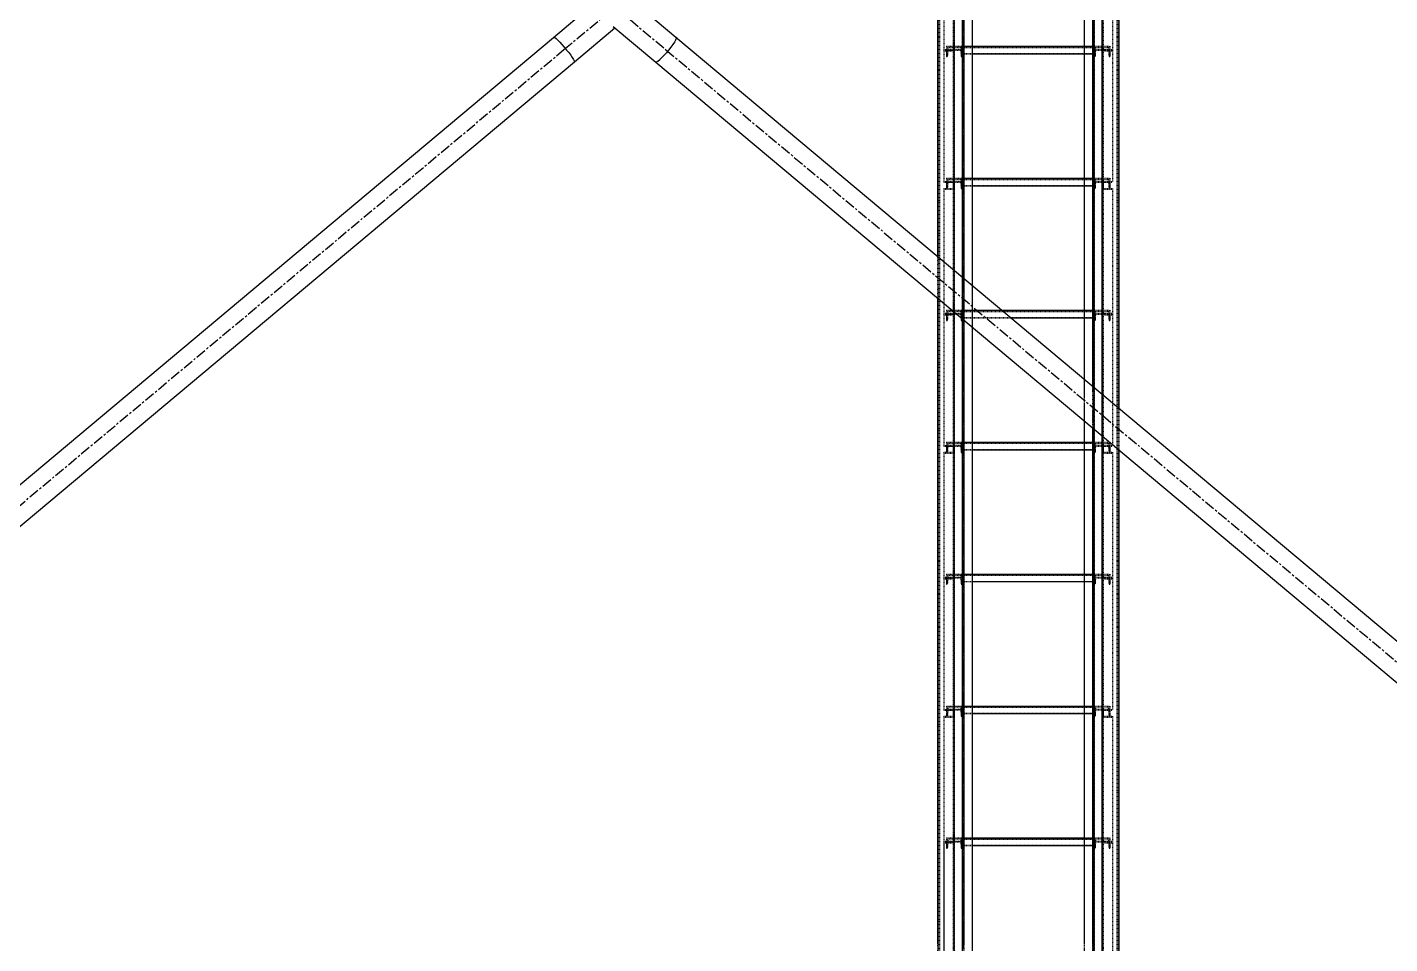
# Model space of a CAD drawing. Header units: millimetres. Extents: x 5143 to 30813, y 232 to 21408.
# Drawn here: x 23856 to 24889, y 9291 to 9985 of the extents above; entities that cross this region are included whole.
import ezdxf

# ---------------------------------------------------------------- set-up
doc = ezdxf.new("R2010")
doc.units = ezdxf.units.MM
doc.header["$LTSCALE"] = 0.25
for name, pattern in [('CENTER', [50.8, 31.75, -6.35, 6.35, -6.35]), ('XKITLINE00', [0]), ('XKITLINE02', [4, 2, -2]), ('XKITLINE03', [6, 3, -1, 1, -1])]:
    doc.linetypes.add(name, pattern=pattern)

msp = doc.modelspace()

# ---------------------------------------------------------------- linework, layer by layer
at = {"color": 1, "linetype": 'XKITLINE03'}
for p, q in [((24559, 9172.7), (24559, 10826.2)), ((24671, 9172.7), (24671, 10826.2)), ((24565, 10820.3), (24565, 9180.3)), ((24665, 9180.3), (24665, 10820.3)), ((24559, 9967.6), (24559, 10062.2)), ((24671, 10062.2), (24671, 9967.6)), ((24559, 9868), (24559, 9967.6)), ((24565, 9968.3), (24565, 9970.5)), ((24665, 9970.3), (24565, 9970.3)), ((24665, 9970.5), (24665, 9968.3)), ((24671, 9967.6), (24671, 9868)), ((24559, 9767.6), (24559, 9862.2)), ((24565, 9868.3), (24565, 9870.6)), ((24665, 9870.3), (24565, 9870.3)), ((24665, 9870.6), (24665, 9868.3)), ((24671, 9862.2), (24671, 9767.6)), ((24565, 9768.3), (24565, 9770.6)), ((24665, 9770.3), (24565, 9770.3)), ((24665, 9770.6), (24665, 9768.3)), ((24559, 9668.1), (24559, 9767.6)), ((24671, 9767.6), (24671, 9668.1)), ((24565, 9668.3), (24565, 9670.6)), ((24665, 9670.4), (24565, 9670.4)), ((24665, 9670.6), (24665, 9668.3)), ((24559, 9567.6), (24559, 9662.3)), ((24671, 9662.3), (24671, 9567.6)), ((24559, 9468.1), (24559, 9567.6)), ((24565, 9568.4), (24565, 9570.6)), ((24665, 9570.4), (24565, 9570.4)), ((24665, 9570.6), (24665, 9568.4)), ((24671, 9567.6), (24671, 9468.1)), ((24565, 9468.4), (24565, 9470.6)), ((24665, 9470.4), (24565, 9470.4)), ((24665, 9470.6), (24665, 9468.4)), ((24559, 9367.7), (24559, 9462.3)), ((24671, 9462.3), (24671, 9367.7)), ((24559, 9268.2), (24559, 9367.7)), ((24565, 9368.4), (24565, 9370.7)), ((24665, 9370.4), (24565, 9370.4)), ((24665, 9370.7), (24665, 9368.4)), ((24671, 9367.7), (24671, 9268.2))]:
    msp.add_line(p, q, dxfattribs=at)
at = {"color": 3, "linetype": 'XKITLINE02'}
for p, q in [((24547.1, 10820.3), (24547.1, 9176.5)), ((24547.7, 10820.3), (24547.7, 9176.3)), ((24564.9, 10820.3), (24564.9, 9176.3)), ((24565.4, 10820.3), (24565.4, 9176.5)), ((24566.3, 10820.3), (24566.3, 9240.3)), ((24572.5, 10819.9), (24572.5, 9180.3)), ((24664.1, 10820.2), (24664.1, 9179.9)), ((24664.5, 10820.3), (24664.5, 9176.5)), ((24665, 10820.3), (24665, 9179.9)), ((24665.1, 10820.3), (24665.1, 9176.3)), ((24682.3, 10820.3), (24682.3, 9176.3)), ((24682.8, 10820.3), (24682.8, 9176.5)), ((24683.7, 10820.3), (24683.7, 9201.8)), ((24657.5, 10782.5), (24657.5, 9180.3)), ((24565, 10749.1), (24565, 9179.9)), ((24565.8, 10749.1), (24565.8, 9179.9)), ((24558.2, 10068.1), (24558.2, 9968.1)), ((24559, 10068.1), (24559, 9968.3)), ((24671, 10068.1), (24671, 9967.6)), ((24671.8, 10068.1), (24671.8, 9968.1)), ((24551, 10062.8), (24551, 9967.6)), ((24679, 10062.8), (24679, 9967.6)), ((24551, 9968.1), (24558.2, 9968.1)), ((24551, 9968.1), (24551, 9967.6)), ((24551, 9967.6), (24551, 9867.5)), ((24551, 9967.6), (24559, 9967.6)), ((24551, 9967.6), (24559, 9967.6)), ((24551, 9967), (24558.2, 9967)), ((24553, 9970.5), (24553, 9968.3)), ((24553, 9970.5), (24553, 9965)), ((24553, 9970.5), (24565, 9970.5)), ((24553, 9968.3), (24553, 9962.8)), ((24553, 9968.3), (24565, 9968.3)), ((24553, 9965), (24553, 9962.8)), ((24553, 9965), (24553.7, 9965)), ((24554.1, 9969.8), (24553.7, 9965)), ((24554.1, 9967.6), (24553.7, 9962.8)), ((24553.7, 9965), (24553.7, 9962.8)), ((24554.1, 9969.8), (24554.1, 9967.6)), ((24554.1, 9969.8), (24563.9, 9969.8)), ((24554.1, 9967.6), (24563.9, 9967.6)), ((24558.2, 9973.5), (24559, 9973.5)), ((24558.2, 9973.5), (24558.2, 9968.1)), ((24558.2, 9967), (24558.2, 9862.3)), ((24559, 9973.5), (24559, 9967.6)), ((24559, 9967.6), (24559, 9862.3)), ((24563.9, 9969.8), (24563.9, 9967.6)), ((24563.9, 9969.8), (24564.3, 9965)), ((24563.9, 9967.6), (24564.3, 9962.8)), ((24564.3, 9965), (24564.3, 9962.8)), ((24564.3, 9965), (24565, 9965)), ((24565, 9970.5), (24572.5, 9970.5)), ((24565, 9970.5), (24565, 9964.8)), ((24565, 9970.5), (24565, 9968.3)), ((24565, 9970.5), (24565, 9965)), ((24565, 9970.3), (24572.5, 9970.3)), ((24565, 9969.8), (24665, 9969.8)), ((24565, 9969.6), (24665, 9969.6)), ((24565, 9968.3), (24565, 9962.8)), ((24565, 9965), (24665, 9965)), ((24565, 9965), (24665, 9965)), ((24565, 9965), (24565, 9962.8)), ((24657.5, 9970.5), (24665, 9970.5)), ((24657.5, 9970.3), (24665, 9970.3)), ((24665, 9970.5), (24665, 9964.8)), ((24665, 9970.5), (24665, 9965)), ((24665, 9970.5), (24677, 9970.5)), ((24665, 9970.5), (24665, 9968.3)), ((24665, 9968.3), (24665, 9962.8)), ((24665, 9968.3), (24677, 9968.3)), ((24665, 9965), (24665.7, 9965)), ((24665, 9965), (24665, 9962.8)), ((24666, 9969.8), (24665.7, 9965)), ((24666, 9967.6), (24665.7, 9962.8)), ((24665.7, 9965), (24665.7, 9962.8)), ((24666, 9969.8), (24675.9, 9969.8)), ((24666, 9969.8), (24666, 9967.6)), ((24666, 9967.6), (24675.9, 9967.6)), ((24671, 9973.5), (24671.8, 9973.5)), ((24671, 9967.6), (24679, 9967.6)), ((24671, 9967.6), (24671, 9961.9)), ((24671, 9967.6), (24679, 9967.6)), ((24671, 9967.6), (24671, 9862.3)), ((24671.8, 9968.1), (24679, 9968.1)), ((24671.8, 9967), (24671.8, 9961.9)), ((24671.8, 9967), (24679, 9967)), ((24671.8, 9967), (24671.8, 9862.3)), ((24675.9, 9969.8), (24676.3, 9965)), ((24675.9, 9969.8), (24675.9, 9967.6)), ((24675.9, 9967.6), (24676.3, 9962.8)), ((24676.3, 9965), (24677, 9965)), ((24676.3, 9965), (24676.3, 9962.8)), ((24677, 9970.5), (24677, 9965)), ((24677, 9970.5), (24677, 9968.3)), ((24677, 9968.3), (24677, 9962.8)), ((24677, 9965), (24677, 9962.8)), ((24679, 9967.6), (24679, 9967)), ((24679, 9967.6), (24679, 9867.5)), ((24553, 9962.8), (24553.7, 9962.8)), ((24558.2, 9961.9), (24559, 9961.9)), ((24564.3, 9962.8), (24565, 9962.8)), ((24565, 9964.8), (24665, 9964.8)), ((24565, 9964.8), (24572.5, 9964.8)), ((24657.5, 9964.8), (24665, 9964.8)), ((24665, 9962.8), (24665.7, 9962.8)), ((24671, 9961.9), (24671.8, 9961.9)), ((24676.3, 9962.8), (24677, 9962.8)), ((24551, 9868), (24551, 9867.5)), ((24551, 9868), (24559, 9868)), ((24551, 9867.5), (24558.2, 9867.5)), ((24551, 9862.8), (24551, 9767.6)), ((24551, 9862.8), (24558.2, 9862.8)), ((24551, 9862.2), (24559, 9862.2)), ((24553, 9870.6), (24553, 9868.3)), ((24553, 9870.6), (24553, 9865.1)), ((24553, 9870.6), (24565, 9870.6)), ((24553, 9868.3), (24553, 9862.8)), ((24553, 9868.3), (24565, 9868.3)), ((24553, 9865.1), (24553, 9862.8)), ((24553, 9865.1), (24553.7, 9865.1)), ((24553, 9862.8), (24553.7, 9862.8)), ((24554.1, 9869.9), (24553.7, 9865.1)), ((24554.1, 9867.6), (24553.7, 9862.8)), ((24553.7, 9865.1), (24553.7, 9862.8)), ((24554.1, 9869.9), (24554.1, 9867.6)), ((24554.1, 9869.9), (24563.9, 9869.9)), ((24554.1, 9867.6), (24563.9, 9867.6)), ((24558.2, 9868.2), (24558.2, 9770.5)), ((24558.2, 9868.2), (24559, 9868.2)), ((24558.2, 9867.5), (24558.2, 9862.3)), ((24558.2, 9862.3), (24559, 9862.3)), ((24559, 9868.2), (24559, 9767.6)), ((24559, 9868), (24559, 9862.3)), ((24559, 9862.2), (24559, 9769.8)), ((24563.9, 9869.9), (24563.9, 9867.6)), ((24563.9, 9869.9), (24564.3, 9865.1)), ((24563.9, 9867.6), (24564.3, 9862.8)), ((24564.3, 9865.1), (24564.3, 9862.8)), ((24564.3, 9865.1), (24565, 9865.1)), ((24564.3, 9862.8), (24565, 9862.8)), ((24565, 9870.6), (24572.5, 9870.6)), ((24565, 9870.6), (24565, 9864.8)), ((24565, 9870.6), (24565, 9868.3)), ((24565, 9870.6), (24565, 9865.1)), ((24565, 9870.3), (24572.5, 9870.3)), ((24565, 9869.8), (24665, 9869.8)), ((24565, 9869.6), (24665, 9869.6)), ((24565, 9868.3), (24565, 9862.8)), ((24565, 9865.1), (24665, 9865.1)), ((24565, 9865.1), (24665, 9865.1)), ((24565, 9865.1), (24565, 9862.8)), ((24565, 9864.8), (24665, 9864.8)), ((24565, 9864.8), (24572.5, 9864.8)), ((24657.5, 9870.6), (24665, 9870.6)), ((24657.5, 9870.3), (24665, 9870.3)), ((24657.5, 9864.8), (24665, 9864.8)), ((24665, 9870.6), (24665, 9864.8)), ((24665, 9870.6), (24665, 9865.1)), ((24665, 9870.6), (24677, 9870.6)), ((24665, 9870.6), (24665, 9868.3)), ((24665, 9868.3), (24665, 9862.8)), ((24665, 9868.3), (24677, 9868.3)), ((24665, 9865.1), (24665.7, 9865.1)), ((24665, 9865.1), (24665, 9862.8)), ((24665, 9862.8), (24665.7, 9862.8)), ((24666, 9869.9), (24665.7, 9865.1)), ((24666, 9867.6), (24665.7, 9862.8)), ((24665.7, 9865.1), (24665.7, 9862.8)), ((24666, 9869.9), (24675.9, 9869.9)), ((24666, 9869.9), (24666, 9867.6)), ((24666, 9867.6), (24675.9, 9867.6)), ((24671, 9868.2), (24671, 9862.2)), ((24671, 9868.2), (24671.8, 9868.2)), ((24671, 9868.2), (24671, 9767.6)), ((24671, 9868), (24679, 9868)), ((24671, 9862.3), (24671.8, 9862.3)), ((24671, 9862.2), (24679, 9862.2)), ((24671.8, 9868.2), (24671.8, 9862.8)), ((24671.8, 9868.2), (24671.8, 9768.2)), ((24671.8, 9867.5), (24679, 9867.5)), ((24671.8, 9862.8), (24679, 9862.8)), ((24675.9, 9869.9), (24676.3, 9865.1)), ((24675.9, 9869.9), (24675.9, 9867.6)), ((24675.9, 9867.6), (24676.3, 9862.8)), ((24676.3, 9865.1), (24677, 9865.1)), ((24676.3, 9865.1), (24676.3, 9862.8)), ((24676.3, 9862.8), (24677, 9862.8)), ((24677, 9870.6), (24677, 9865.1)), ((24677, 9870.6), (24677, 9868.3)), ((24677, 9868.3), (24677, 9862.8)), ((24677, 9865.1), (24677, 9862.8)), ((24679, 9862.8), (24679, 9862.2)), ((24679, 9862.8), (24679, 9767.6)), ((24546.3, 9811.4), (24546.3, 9779.7)), ((24566.3, 9794.6), (24566.3, 9763)), ((24572.5, 9789.4), (24572.5, 9757.8)), ((24553, 9770.6), (24553, 9768.3)), ((24553, 9770.6), (24553, 9765.1)), ((24553, 9770.6), (24565, 9770.6)), ((24554.1, 9769.9), (24553.7, 9765.1)), ((24554.1, 9769.9), (24554.1, 9767.6)), ((24554.1, 9769.9), (24563.9, 9769.9)), ((24558.2, 9776.9), (24558.2, 9768.2)), ((24558.2, 9773.5), (24559, 9773.5)), ((24563.9, 9769.9), (24563.9, 9767.6)), ((24563.9, 9769.9), (24564.3, 9765.1)), ((24565, 9770.6), (24595, 9770.6)), ((24565, 9770.6), (24565, 9764.8)), ((24565, 9770.6), (24565, 9768.3)), ((24565, 9770.6), (24565, 9765.1)), ((24565, 9770.3), (24595.3, 9770.3)), ((24565, 9769.9), (24665, 9769.9)), ((24565, 9769.7), (24665, 9769.7)), ((24657.5, 9770.6), (24665, 9770.6)), ((24657.5, 9770.3), (24665, 9770.3)), ((24665, 9770.6), (24665, 9764.8)), ((24665, 9770.6), (24665, 9765.1)), ((24665, 9770.6), (24677, 9770.6)), ((24665, 9770.6), (24665, 9768.3)), ((24666, 9769.9), (24665.7, 9765.1)), ((24666, 9769.9), (24675.9, 9769.9)), ((24666, 9769.9), (24666, 9767.6)), ((24671, 9773.5), (24671.8, 9773.5)), ((24675.9, 9769.9), (24676.3, 9765.1)), ((24675.9, 9769.9), (24675.9, 9767.6)), ((24677, 9770.6), (24677, 9765.1)), ((24677, 9770.6), (24677, 9768.3)), ((24551, 9768.2), (24558.2, 9768.2)), ((24551, 9767.6), (24551, 9667.5)), ((24551, 9767.6), (24559, 9767.6)), ((24551, 9767.6), (24559, 9767.6)), ((24551, 9767), (24558.2, 9767)), ((24553, 9768.3), (24553, 9762.8)), ((24553, 9768.3), (24565, 9768.3)), ((24553, 9765.1), (24553, 9762.8)), ((24553, 9765.1), (24553.7, 9765.1)), ((24553, 9762.8), (24553.7, 9762.8)), ((24554.1, 9767.6), (24553.7, 9762.8)), ((24553.7, 9765.1), (24553.7, 9762.8)), ((24554.1, 9767.6), (24563.9, 9767.6)), ((24558.2, 9767), (24558.2, 9662.4)), ((24558.2, 9761.9), (24559, 9761.9)), ((24559, 9767.6), (24559, 9662.4)), ((24563.9, 9767.6), (24564.3, 9762.8)), ((24564.3, 9765.1), (24564.3, 9762.8)), ((24564.3, 9765.1), (24565, 9765.1)), ((24564.3, 9762.8), (24565, 9762.8)), ((24565, 9768.3), (24565, 9762.8)), ((24565, 9765.1), (24665, 9765.1)), ((24565, 9765.1), (24665, 9765.1)), ((24565, 9765.1), (24565, 9762.8)), ((24565, 9764.9), (24665, 9764.9)), ((24565, 9764.8), (24601.9, 9764.8)), ((24657.5, 9764.8), (24665, 9764.8)), ((24665, 9768.3), (24665, 9762.8)), ((24665, 9768.3), (24677, 9768.3)), ((24665, 9765.1), (24665.7, 9765.1)), ((24665, 9765.1), (24665, 9762.8)), ((24665, 9762.8), (24665.7, 9762.8)), ((24666, 9767.6), (24665.7, 9762.8)), ((24665.7, 9765.1), (24665.7, 9762.8)), ((24666, 9767.6), (24675.9, 9767.6)), ((24671, 9767.6), (24679, 9767.6)), ((24671, 9767.6), (24671, 9761.9)), ((24671, 9767.6), (24679, 9767.6)), ((24671, 9767.6), (24671, 9662.4)), ((24671, 9761.9), (24671.8, 9761.9)), ((24671.8, 9768.2), (24679, 9768.2)), ((24671.8, 9767), (24671.8, 9761.9)), ((24671.8, 9767), (24679, 9767)), ((24671.8, 9767), (24671.8, 9662.4)), ((24675.9, 9767.6), (24676.3, 9762.8)), ((24676.3, 9765.1), (24677, 9765.1)), ((24676.3, 9765.1), (24676.3, 9762.8)), ((24676.3, 9762.8), (24677, 9762.8)), ((24677, 9768.3), (24677, 9762.8)), ((24677, 9765.1), (24677, 9762.8)), ((24679, 9767.6), (24679, 9767)), ((24679, 9767.6), (24679, 9667.5)), ((24657.5, 9718.3), (24657.5, 9686.6)), ((24663.7, 9713.1), (24663.7, 9681.4)), ((24683.7, 9696.3), (24683.7, 9664.7)), ((24551, 9668.1), (24551, 9667.5)), ((24551, 9668.1), (24559, 9668.1)), ((24551, 9667.5), (24558.2, 9667.5)), ((24553, 9670.6), (24553, 9668.3)), ((24553, 9670.6), (24553, 9665.1)), ((24553, 9670.6), (24565, 9670.6)), ((24553, 9668.3), (24553, 9662.8)), ((24553, 9668.3), (24565, 9668.3)), ((24554.1, 9669.9), (24553.7, 9665.1)), ((24554.1, 9667.6), (24553.7, 9662.8)), ((24554.1, 9669.9), (24554.1, 9667.6)), ((24554.1, 9669.9), (24563.9, 9669.9)), ((24554.1, 9667.6), (24563.9, 9667.6)), ((24558.2, 9668.2), (24558.2, 9568.2)), ((24558.2, 9668.2), (24559, 9668.2)), ((24558.2, 9667.5), (24558.2, 9662.4)), ((24559, 9668.2), (24559, 9568.4)), ((24559, 9668.1), (24559, 9662.4)), ((24563.9, 9669.9), (24563.9, 9667.6)), ((24563.9, 9669.9), (24564.3, 9665.1)), ((24563.9, 9667.6), (24564.3, 9662.8)), ((24565, 9670.6), (24565, 9668.3)), ((24565, 9670.6), (24565, 9665.1)), ((24565, 9670.6), (24572.5, 9670.6)), ((24565, 9670.6), (24565, 9664.9)), ((24565, 9670.4), (24572.5, 9670.4)), ((24565, 9669.9), (24665, 9669.9)), ((24565, 9669.7), (24665, 9669.7)), ((24565, 9668.3), (24565, 9662.8)), ((24657.5, 9670.6), (24665, 9670.6)), ((24657.5, 9670.4), (24665, 9670.4)), ((24665, 9670.6), (24665, 9664.9)), ((24665, 9670.6), (24665, 9665.1)), ((24665, 9670.6), (24677, 9670.6)), ((24665, 9670.6), (24665, 9668.3)), ((24665, 9668.3), (24665, 9662.8)), ((24665, 9668.3), (24677, 9668.3)), ((24666, 9669.9), (24665.7, 9665.1)), ((24666, 9667.6), (24665.7, 9662.8)), ((24666, 9669.9), (24675.9, 9669.9)), ((24666, 9669.9), (24666, 9667.6)), ((24666, 9667.6), (24675.9, 9667.6)), ((24671, 9668.2), (24671, 9662.3)), ((24671, 9668.2), (24671.8, 9668.2)), ((24671, 9668.2), (24671, 9567.6)), ((24671, 9668.1), (24679, 9668.1)), ((24671.8, 9668.2), (24671.8, 9662.9)), ((24671.8, 9668.2), (24671.8, 9568.2)), ((24671.8, 9667.5), (24679, 9667.5)), ((24675.9, 9669.9), (24676.3, 9665.1)), ((24675.9, 9669.9), (24675.9, 9667.6)), ((24675.9, 9667.6), (24676.3, 9662.8)), ((24677, 9670.6), (24677, 9665.1)), ((24677, 9670.6), (24677, 9668.3)), ((24677, 9668.3), (24677, 9662.8)), ((24551, 9662.9), (24551, 9567.6)), ((24551, 9662.9), (24558.2, 9662.9)), ((24551, 9662.3), (24559, 9662.3)), ((24553, 9665.1), (24553, 9662.8)), ((24553, 9665.1), (24553.7, 9665.1)), ((24553, 9662.8), (24553.7, 9662.8)), ((24553.7, 9665.1), (24553.7, 9662.8)), ((24558.2, 9662.4), (24559, 9662.4)), ((24564.3, 9665.1), (24564.3, 9662.8)), ((24564.3, 9665.1), (24565, 9665.1)), ((24564.3, 9662.8), (24565, 9662.8)), ((24565, 9665.1), (24565, 9662.8)), ((24565, 9665.1), (24665, 9665.1)), ((24565, 9665.1), (24665, 9665.1)), ((24565, 9664.9), (24665, 9664.9)), ((24565, 9664.9), (24572.5, 9664.9)), ((24657.5, 9664.9), (24665, 9664.9)), ((24665, 9665.1), (24665.7, 9665.1)), ((24665, 9665.1), (24665, 9662.8)), ((24665, 9662.8), (24665.7, 9662.8)), ((24665.7, 9665.1), (24665.7, 9662.8)), ((24671, 9662.4), (24671.8, 9662.4)), ((24671, 9662.3), (24679, 9662.3)), ((24671.8, 9662.9), (24679, 9662.9)), ((24676.3, 9665.1), (24677, 9665.1)), ((24676.3, 9665.1), (24676.3, 9662.8)), ((24676.3, 9662.8), (24677, 9662.8)), ((24677, 9665.1), (24677, 9662.8)), ((24679, 9662.9), (24679, 9662.3)), ((24679, 9662.9), (24679, 9567.6)), ((24558.2, 9573.6), (24559, 9573.6)), ((24558.2, 9573.6), (24558.2, 9568.2)), ((24559, 9573.6), (24559, 9567.6)), ((24671, 9573.6), (24671.8, 9573.6)), ((24551, 9568.2), (24558.2, 9568.2)), ((24551, 9568.2), (24551, 9567.6)), ((24551, 9567.6), (24551, 9467.6)), ((24551, 9567.6), (24559, 9567.6)), ((24551, 9567.6), (24559, 9567.6)), ((24551, 9567.1), (24558.2, 9567.1)), ((24553, 9570.6), (24553, 9568.4)), ((24553, 9570.6), (24553, 9565.1)), ((24553, 9570.6), (24565, 9570.6)), ((24553, 9568.4), (24553, 9562.9)), ((24553, 9568.4), (24565, 9568.4)), ((24553, 9565.1), (24553, 9562.9)), ((24553, 9565.1), (24553.7, 9565.1)), ((24553, 9562.9), (24553.7, 9562.9)), ((24554.1, 9569.9), (24553.7, 9565.1)), ((24554.1, 9567.7), (24553.7, 9562.9)), ((24553.7, 9565.1), (24553.7, 9562.9)), ((24554.1, 9569.9), (24554.1, 9567.7)), ((24554.1, 9569.9), (24563.9, 9569.9)), ((24554.1, 9567.7), (24563.9, 9567.7)), ((24558.2, 9567.1), (24558.2, 9462.4)), ((24559, 9567.6), (24559, 9462.4)), ((24563.9, 9569.9), (24563.9, 9567.7)), ((24563.9, 9569.9), (24564.3, 9565.1)), ((24563.9, 9567.7), (24564.3, 9562.9)), ((24564.3, 9565.1), (24564.3, 9562.9)), ((24564.3, 9565.1), (24565, 9565.1)), ((24564.3, 9562.9), (24565, 9562.9)), ((24565, 9570.6), (24565, 9568.4)), ((24565, 9570.6), (24565, 9565.1)), ((24565, 9570.6), (24572.5, 9570.6)), ((24565, 9570.6), (24565, 9564.9)), ((24565, 9570.4), (24572.5, 9570.4)), ((24565, 9569.9), (24665, 9569.9)), ((24565, 9569.7), (24665, 9569.7)), ((24565, 9568.4), (24565, 9562.9)), ((24565, 9565.1), (24565, 9562.9)), ((24565, 9565.1), (24665, 9565.1)), ((24565, 9565.1), (24665, 9565.1)), ((24565, 9564.9), (24665, 9564.9)), ((24565, 9564.9), (24572.5, 9564.9)), ((24657.5, 9570.6), (24665, 9570.6)), ((24657.5, 9570.4), (24665, 9570.4)), ((24657.5, 9564.9), (24665, 9564.9)), ((24665, 9570.6), (24665, 9564.9)), ((24665, 9570.6), (24665, 9565.1)), ((24665, 9570.6), (24677, 9570.6)), ((24665, 9570.6), (24665, 9568.4)), ((24665, 9568.4), (24665, 9562.9)), ((24665, 9568.4), (24677, 9568.4)), ((24665, 9565.1), (24665.7, 9565.1)), ((24665, 9565.1), (24665, 9562.9)), ((24665, 9562.9), (24665.7, 9562.9)), ((24666, 9569.9), (24665.7, 9565.1)), ((24666, 9567.7), (24665.7, 9562.9)), ((24665.7, 9565.1), (24665.7, 9562.9)), ((24666, 9569.9), (24675.9, 9569.9)), ((24666, 9569.9), (24666, 9567.7)), ((24666, 9567.7), (24675.9, 9567.7)), ((24671, 9567.6), (24671, 9561.9)), ((24671, 9567.6), (24679, 9567.6)), ((24671, 9567.6), (24671, 9462.4)), ((24671, 9567.6), (24679, 9567.6)), ((24671.8, 9568.2), (24679, 9568.2)), ((24671.8, 9567.1), (24671.8, 9561.9)), ((24671.8, 9567.1), (24679, 9567.1)), ((24671.8, 9567.1), (24671.8, 9462.4)), ((24675.9, 9569.9), (24676.3, 9565.1)), ((24675.9, 9569.9), (24675.9, 9567.7)), ((24675.9, 9567.7), (24676.3, 9562.9)), ((24676.3, 9565.1), (24677, 9565.1)), ((24676.3, 9565.1), (24676.3, 9562.9)), ((24676.3, 9562.9), (24677, 9562.9)), ((24677, 9570.6), (24677, 9565.1)), ((24677, 9570.6), (24677, 9568.4)), ((24677, 9568.4), (24677, 9562.9)), ((24677, 9565.1), (24677, 9562.9)), ((24679, 9567.6), (24679, 9567.1)), ((24679, 9567.6), (24679, 9467.6)), ((24558.2, 9561.9), (24559, 9561.9)), ((24671, 9561.9), (24671.8, 9561.9)), ((24553, 9470.6), (24553, 9468.4)), ((24553, 9470.6), (24553, 9465.2)), ((24553, 9470.6), (24565, 9470.6)), ((24554.1, 9470), (24553.7, 9465.2)), ((24554.1, 9470), (24554.1, 9467.7)), ((24554.1, 9470), (24563.9, 9470)), ((24563.9, 9470), (24563.9, 9467.7)), ((24563.9, 9470), (24564.3, 9465.2)), ((24565, 9470.6), (24565, 9468.4)), ((24565, 9470.6), (24565, 9465.2)), ((24565, 9470.6), (24572.5, 9470.6)), ((24565, 9470.6), (24565, 9464.9)), ((24565, 9470.4), (24572.5, 9470.4)), ((24565, 9469.9), (24665, 9469.9)), ((24565, 9469.7), (24665, 9469.7)), ((24657.5, 9470.6), (24665, 9470.6)), ((24657.5, 9470.4), (24665, 9470.4)), ((24665, 9470.6), (24665, 9465.2)), ((24665, 9470.6), (24677, 9470.6)), ((24665, 9470.6), (24665, 9468.4)), ((24665, 9470.6), (24665, 9464.9)), ((24666, 9470), (24665.7, 9465.2)), ((24666, 9470), (24675.9, 9470)), ((24666, 9470), (24666, 9467.7)), ((24675.9, 9470), (24676.3, 9465.2)), ((24675.9, 9470), (24675.9, 9467.7)), ((24677, 9470.6), (24677, 9465.2)), ((24677, 9470.6), (24677, 9468.4)), ((24551, 9468.1), (24551, 9467.6)), ((24551, 9468.1), (24559, 9468.1)), ((24551, 9467.6), (24558.2, 9467.6)), ((24551, 9462.9), (24551, 9367.7)), ((24551, 9462.9), (24558.2, 9462.9)), ((24551, 9462.3), (24559, 9462.3)), ((24553, 9468.4), (24553, 9462.9)), ((24553, 9468.4), (24565, 9468.4)), ((24553, 9465.2), (24553, 9462.9)), ((24553, 9465.2), (24553.7, 9465.2)), ((24553, 9462.9), (24553.7, 9462.9)), ((24554.1, 9467.7), (24553.7, 9462.9)), ((24553.7, 9465.2), (24553.7, 9462.9)), ((24554.1, 9467.7), (24563.9, 9467.7)), ((24558.2, 9468.2), (24558.2, 9368.3)), ((24558.2, 9468.2), (24559, 9468.2)), ((24558.2, 9467.6), (24558.2, 9462.4)), ((24558.2, 9462.4), (24559, 9462.4)), ((24559, 9468.2), (24559, 9368.4)), ((24559, 9468.1), (24559, 9462.4)), ((24563.9, 9467.7), (24564.3, 9462.9)), ((24564.3, 9465.2), (24564.3, 9462.9)), ((24564.3, 9465.2), (24565, 9465.2)), ((24564.3, 9462.9), (24565, 9462.9)), ((24565, 9468.4), (24565, 9462.9)), ((24565, 9465.2), (24565, 9462.9)), ((24565, 9465.2), (24665, 9465.2)), ((24565, 9465.1), (24665, 9465.1)), ((24565, 9464.9), (24665, 9464.9)), ((24565, 9464.9), (24572.5, 9464.9)), ((24657.5, 9464.9), (24665, 9464.9)), ((24665, 9468.4), (24665, 9462.9)), ((24665, 9468.4), (24677, 9468.4)), ((24665, 9465.2), (24665.7, 9465.2)), ((24665, 9465.2), (24665, 9462.9)), ((24665, 9462.9), (24665.7, 9462.9)), ((24666, 9467.7), (24665.7, 9462.9)), ((24665.7, 9465.2), (24665.7, 9462.9)), ((24666, 9467.7), (24675.9, 9467.7)), ((24671, 9468.2), (24671, 9462.3)), ((24671, 9468.2), (24671.8, 9468.2)), ((24671, 9468.2), (24671, 9367.7)), ((24671, 9468.1), (24679, 9468.1)), ((24671, 9462.4), (24671.8, 9462.4)), ((24671, 9462.3), (24679, 9462.3)), ((24671.8, 9468.2), (24671.8, 9462.9)), ((24671.8, 9468.2), (24671.8, 9368.3)), ((24671.8, 9467.6), (24679, 9467.6)), ((24671.8, 9462.9), (24679, 9462.9)), ((24675.9, 9467.7), (24676.3, 9462.9)), ((24676.3, 9465.2), (24677, 9465.2)), ((24676.3, 9465.2), (24676.3, 9462.9)), ((24676.3, 9462.9), (24677, 9462.9)), ((24677, 9468.4), (24677, 9462.9)), ((24677, 9465.2), (24677, 9462.9)), ((24679, 9462.9), (24679, 9462.3)), ((24679, 9462.9), (24679, 9367.7)), ((24551, 9368.3), (24558.2, 9368.3)), ((24551, 9368.3), (24551, 9367.7)), ((24551, 9367.7), (24559, 9367.7)), ((24551, 9367.7), (24551, 9267.6)), ((24551, 9367.7), (24559, 9367.7)), ((24551, 9367.1), (24551, 9267.6)), ((24551, 9367.1), (24558.2, 9367.1)), ((24553, 9370.7), (24553, 9368.4)), ((24553, 9370.7), (24553, 9365.2)), ((24553, 9370.7), (24565, 9370.7)), ((24553, 9368.4), (24553, 9362.9)), ((24553, 9368.4), (24565, 9368.4)), ((24554.1, 9370), (24553.7, 9365.2)), ((24554.1, 9367.7), (24553.7, 9362.9)), ((24554.1, 9370), (24554.1, 9367.7)), ((24554.1, 9370), (24563.9, 9370)), ((24554.1, 9367.7), (24563.9, 9367.7)), ((24558.2, 9373.6), (24559, 9373.6)), ((24558.2, 9373.6), (24558.2, 9368.3)), ((24558.2, 9367.1), (24558.2, 9262.5)), ((24559, 9373.6), (24559, 9367.7)), ((24559, 9367.7), (24559, 9262.5)), ((24563.9, 9370), (24563.9, 9367.7)), ((24563.9, 9370), (24564.3, 9365.2)), ((24563.9, 9367.7), (24564.3, 9362.9)), ((24565, 9370.7), (24565, 9368.4)), ((24565, 9370.7), (24565, 9365.2)), ((24565, 9370.7), (24572.5, 9370.7)), ((24565, 9370.7), (24565, 9364.9)), ((24565, 9370.4), (24572.5, 9370.4)), ((24565, 9369.9), (24665, 9369.9)), ((24565, 9369.7), (24665, 9369.7)), ((24565, 9368.4), (24565, 9362.9)), ((24657.5, 9370.7), (24665, 9370.7)), ((24657.5, 9370.4), (24665, 9370.4)), ((24665, 9370.7), (24665, 9365.2)), ((24665, 9370.7), (24677, 9370.7)), ((24665, 9370.7), (24665, 9368.4)), ((24665, 9370.7), (24665, 9364.9)), ((24665, 9368.4), (24665, 9362.9)), ((24665, 9368.4), (24677, 9368.4)), ((24666, 9370), (24665.7, 9365.2)), ((24666, 9367.7), (24665.7, 9362.9)), ((24666, 9370), (24675.9, 9370)), ((24666, 9370), (24666, 9367.7)), ((24666, 9367.7), (24675.9, 9367.7)), ((24671, 9373.6), (24671.8, 9373.6)), ((24671, 9367.7), (24679, 9367.7)), ((24671, 9367.7), (24671, 9362)), ((24671, 9367.7), (24679, 9367.7)), ((24671, 9367.7), (24671, 9262.5)), ((24671.8, 9368.3), (24679, 9368.3)), ((24671.8, 9367.1), (24671.8, 9362)), ((24671.8, 9367.1), (24679, 9367.1)), ((24671.8, 9367.1), (24671.8, 9262.5)), ((24675.9, 9370), (24676.3, 9365.2)), ((24675.9, 9370), (24675.9, 9367.7)), ((24675.9, 9367.7), (24676.3, 9362.9)), ((24677, 9370.7), (24677, 9365.2)), ((24677, 9370.7), (24677, 9368.4)), ((24677, 9368.4), (24677, 9362.9)), ((24679, 9367.7), (24679, 9367.1)), ((24679, 9367.7), (24679, 9267.6)), ((24553, 9365.2), (24553, 9362.9)), ((24553, 9365.2), (24553.7, 9365.2)), ((24553, 9362.9), (24553.7, 9362.9)), ((24553.7, 9365.2), (24553.7, 9362.9)), ((24558.2, 9362), (24559, 9362)), ((24564.3, 9365.2), (24564.3, 9362.9)), ((24564.3, 9365.2), (24565, 9365.2)), ((24564.3, 9362.9), (24565, 9362.9)), ((24565, 9365.2), (24565, 9362.9)), ((24565, 9365.2), (24665, 9365.2)), ((24565, 9365.2), (24665, 9365.2)), ((24565, 9364.9), (24665, 9364.9)), ((24565, 9364.9), (24572.5, 9364.9)), ((24657.5, 9364.9), (24665, 9364.9)), ((24665, 9365.2), (24665.7, 9365.2)), ((24665, 9365.2), (24665, 9362.9)), ((24665, 9362.9), (24665.7, 9362.9)), ((24665.7, 9365.2), (24665.7, 9362.9)), ((24671, 9362), (24671.8, 9362)), ((24676.3, 9365.2), (24677, 9365.2)), ((24676.3, 9365.2), (24676.3, 9362.9)), ((24676.3, 9362.9), (24677, 9362.9)), ((24677, 9365.2), (24677, 9362.9)), ((24546.3, 9290.6), (24546.3, 9228)), ((24572.5, 9290.6), (24572.5, 9244.2)), ((24657.5, 9290.6), (24657.5, 9218.1)), ((24663.7, 9290.6), (24663.7, 9214.2)), ((24683.7, 9290.6), (24683.7, 9250))]:
    msp.add_line(p, q, dxfattribs=at)
at = {"color": 7, "linetype": 'XKITLINE00'}
for p, q in [((24683.7, 10304.2), (24683.7, 9696.3)), ((24663.7, 10287.5), (24663.7, 9713.1)), ((24657.5, 10282.3), (24657.5, 9718.3)), ((24566.3, 10205.9), (24566.3, 9794.6)), ((24572.5, 10211.1), (24572.5, 9789.4)), ((24546.3, 10189.2), (24546.3, 9811.4)), ((24572.5, 9970.5), (24657.5, 9970.5)), ((24572.5, 9970.3), (24657.5, 9970.3)), ((24572.5, 9964.8), (24657.5, 9964.8)), ((24572.5, 9870.6), (24657.5, 9870.6)), ((24572.5, 9870.3), (24657.5, 9870.3)), ((24572.5, 9864.8), (24657.5, 9864.8)), ((24546.3, 9779.7), (24546.3, 9290.6)), ((24595, 9770.6), (24657.5, 9770.6)), ((24595.3, 9770.3), (24657.5, 9770.3)), ((24566.3, 9763), (24566.3, 9290.6)), ((24601.9, 9764.8), (24657.5, 9764.8)), ((24572.5, 9757.8), (24572.5, 9290.6)), ((24657.5, 9686.6), (24657.5, 9290.6)), ((24663.7, 9681.4), (24663.7, 9290.6)), ((24572.5, 9670.6), (24657.5, 9670.6)), ((24572.5, 9670.4), (24657.5, 9670.4)), ((24572.5, 9664.9), (24657.5, 9664.9)), ((24683.7, 9664.7), (24683.7, 9290.6)), ((24572.5, 9570.6), (24657.5, 9570.6)), ((24572.5, 9570.4), (24657.5, 9570.4)), ((24572.5, 9564.9), (24657.5, 9564.9)), ((24572.5, 9470.6), (24657.5, 9470.6)), ((24572.5, 9470.4), (24657.5, 9470.4)), ((24572.5, 9464.9), (24657.5, 9464.9)), ((24572.5, 9370.7), (24657.5, 9370.7)), ((24572.5, 9370.4), (24657.5, 9370.4)), ((24572.5, 9364.9), (24657.5, 9364.9))]:
    msp.add_line(p, q, dxfattribs=at)
at = {"color": 8, "linetype": 'CENTER'}
for p, q in [((24263.2, 9968), (24339.4, 10031.7)), ((24264.6, 10031.5), (24340.4, 9967.9)), ((23430, 9270.3), (24263.2, 9968)), ((24340.4, 9967.9), (25173.6, 9270.3))]:
    msp.add_line(p, q, dxfattribs=at)
at = {"color": 8, "linetype": 'XKITLINE00'}
for p, q in [((24255.3, 9977.2), (24282.9, 10000.3)), ((24319.6, 10001.2), (24348.1, 9977.3)), ((23506.2, 9349.9), (24255.3, 9977.2)), ((24255.3, 9977.2), (24255.5, 9977.3)), ((24255.3, 9977.2), (24255.5, 9977.3)), ((24255.3, 9977.2), (24255.3, 9977.1)), ((24255.3, 9977.2), (24255.3, 9977.1)), ((24255.5, 9977.3), (24256.2, 9977.1)), ((24255.5, 9977.3), (24256.2, 9977.1)), ((24256.2, 9977.1), (24257.2, 9976.3)), ((24256.2, 9977.1), (24257.2, 9976.3)), ((24257.2, 9976.3), (24258.5, 9975.2)), ((24257.2, 9976.3), (24258.5, 9975.2)), ((24271.1, 9958.7), (24301.8, 9984.4)), ((24300.6, 9985.4), (24332.8, 9958.5)), ((24348.3, 9976.3), (24347.7, 9975.1)), ((24348.3, 9976.3), (24347.7, 9975.1)), ((24348.1, 9977.3), (24348.4, 9977.1)), ((24348.1, 9977.3), (25161.6, 9296.2)), ((24348.1, 9977.3), (24348.4, 9977.1)), ((24348.4, 9977.1), (24348.3, 9976.3)), ((24348.4, 9977.1), (24348.3, 9976.3)), ((24258.5, 9975.2), (24260, 9973.6)), ((24258.5, 9975.2), (24260, 9973.6)), ((24260, 9973.6), (24261.7, 9971.8)), ((24260, 9973.6), (24261.7, 9971.8)), ((24261.7, 9971.8), (24263.4, 9969.8)), ((24261.7, 9971.8), (24263.4, 9969.8)), ((24263.4, 9969.8), (24265.2, 9967.7)), ((24263.4, 9969.8), (24265.2, 9967.7)), ((24265.2, 9967.7), (24266.8, 9965.7)), ((24265.2, 9967.7), (24266.8, 9965.7)), ((24266.8, 9965.7), (24268.3, 9963.7)), ((24266.8, 9965.7), (24268.3, 9963.7)), ((24340.8, 9965.6), (24339, 9963.6)), ((24340.8, 9965.6), (24339, 9963.6)), ((24342.5, 9967.7), (24340.8, 9965.6)), ((24342.5, 9967.7), (24340.8, 9965.6)), ((24344.2, 9969.8), (24342.5, 9967.7)), ((24344.2, 9969.8), (24342.5, 9967.7)), ((24345.7, 9971.8), (24344.2, 9969.8)), ((24345.7, 9971.8), (24344.2, 9969.8)), ((24346.9, 9973.6), (24345.7, 9971.8)), ((24346.9, 9973.6), (24345.7, 9971.8)), ((24347.7, 9975.1), (24346.9, 9973.6)), ((24347.7, 9975.1), (24346.9, 9973.6)), ((23506.2, 9318.3), (24271.1, 9958.7)), ((24268.3, 9963.7), (24269.5, 9961.9)), ((24268.3, 9963.7), (24269.5, 9961.9)), ((24269.5, 9961.9), (24270.4, 9960.5)), ((24269.5, 9961.9), (24270.4, 9960.5)), ((24270.4, 9960.5), (24271, 9959.4)), ((24270.4, 9960.5), (24271, 9959.4)), ((24271, 9959.4), (24271.1, 9958.7)), ((24271, 9959.4), (24271.1, 9958.7)), ((24332.8, 9958.5), (24333.4, 9958.7)), ((24332.8, 9958.5), (24333.4, 9958.7)), ((24332.8, 9958.5), (25130.5, 9290.6)), ((24333.4, 9958.7), (24334.4, 9959.3)), ((24333.4, 9958.7), (24334.4, 9959.3)), ((24334.4, 9959.3), (24335.8, 9960.4)), ((24334.4, 9959.3), (24335.8, 9960.4)), ((24335.8, 9960.4), (24337.3, 9961.9)), ((24335.8, 9960.4), (24337.3, 9961.9)), ((24339, 9963.6), (24337.3, 9961.9)), ((24339, 9963.6), (24337.3, 9961.9))]:
    msp.add_line(p, q, dxfattribs=at)
for centre in [(24263.2, 9968), (24263.2, 9968), (24340.4, 9967.9), (24340.4, 9967.9)]:
    msp.add_circle(centre, 0.05, dxfattribs=at)
at = {"color": 1, "linetype": 'XKITLINE00'}
for centre in [(24559, 9967.6), (24559, 9967.6), (24565, 9970.5), (24565, 9970.3), (24565, 9968.3), (24665, 9970.5), (24665, 9970.3), (24665, 9968.3), (24671, 9967.6), (24671, 9967.6), (24559, 9868), (24559, 9862.2), (24565, 9870.6), (24565, 9870.3), (24565, 9868.3), (24665, 9870.6), (24665, 9870.3), (24665, 9868.3), (24671, 9868), (24671, 9862.2), (24565, 9770.6), (24565, 9770.3), (24665, 9770.6), (24665, 9770.3), (24559, 9767.6), (24559, 9767.6), (24565, 9768.3), (24665, 9768.3), (24671, 9767.6), (24671, 9767.6), (24559, 9668.1), (24565, 9670.6), (24565, 9670.4), (24565, 9668.3), (24665, 9670.6), (24665, 9670.4), (24665, 9668.3), (24671, 9668.1), (24559, 9662.3), (24671, 9662.3), (24559, 9567.6), (24559, 9567.6), (24565, 9570.6), (24565, 9570.4), (24565, 9568.4), (24665, 9570.6), (24665, 9570.4), (24665, 9568.4), (24671, 9567.6), (24671, 9567.6), (24565, 9470.6), (24565, 9470.4), (24665, 9470.6), (24665, 9470.4), (24559, 9468.1), (24559, 9462.3), (24565, 9468.4), (24665, 9468.4), (24671, 9468.1), (24671, 9462.3), (24559, 9367.7), (24559, 9367.7), (24565, 9370.7), (24565, 9370.4), (24565, 9368.4), (24665, 9370.7), (24665, 9370.4), (24665, 9368.4), (24671, 9367.7), (24671, 9367.7)]:
    msp.add_circle(centre, 0.05, dxfattribs=at)

doc.saveas('drawing.dxf')
